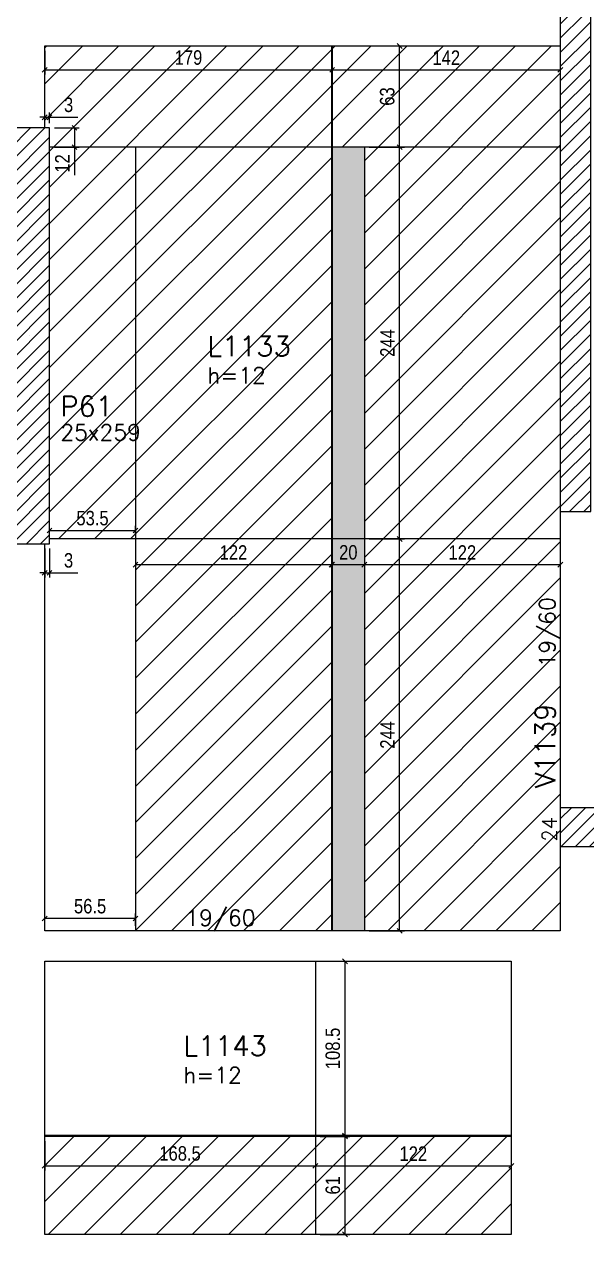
# Model space of a CAD drawing. Extents: x 1860 to 8661, y -614 to 3008.
# Drawn here: x 3394 to 3744, y 370 to 1125 of the extents above; entities that cross this region are included whole.
import ezdxf

# ---------------------------------------------------------------- set-up
doc = ezdxf.new("R2010")
doc.units = 0
for name, color, linetype in [('242', 12, 'Continuous'), ('COTA', 241, 'Continuous'), ('F-LAJES-DIM', 2, 'Continuous'), ('F-LAJES-NOME', 4, 'Continuous'), ('F-PILARES-DIM', 172, 'Continuous'), ('F-PILARES-HACH', 174, 'Continuous'), ('F-PILARES-NOME', 170, 'Continuous'), ('F-PILARES-S', 170, 'Continuous'), ('F-VIGAS', 3, 'Continuous'), ('F-VIGAS-DIM', 2, 'Continuous'), ('F-VIGAS-NOME', 4, 'Continuous'), ('Painéis', 200, 'Continuous')]:
    doc.layers.add(name, color=color, linetype=linetype)
doc.layers.add('Hachura', color=251, linetype='Continuous', lineweight=9)
doc.styles.add('COTA TECNICA-50', font='techl___.ttf', dxfattribs={"height": 9})
doc.styles.add('MCP', font='romans.shx')
doc.dimstyles.new('COTA PAINEL-50', dxfattribs={"dimtxt": 9, "dimasz": 3, "dimexe": 3, "dimexo": 3, "dimgap": 3, "dimtad": 1, "dimdec": 1, "dimzin": 12, "dimdsep": 46, "dimtxsty": 'COTA TECNICA-50', "dimblk1": 'OBLIQUE', "dimblk2": 'OBLIQUE', "dimsah": 1, "dimcen": 0.9, "dimclrd": 4, "dimclre": 4, "dimclrt": 240, "dimadec": 1, "dimazin": 3, "dimtfac": 1, "dimtdec": 1, "dimtmove": 0, "dimatfit": 3, "dimfxl": 1, "dimtolj": 1, "dimtzin": 12, "dimarcsym": 0})
pattern_1 = [(45, (3946.89, 636.7516), (-4.419417, 4.419417), [])]
pattern_2 = [(45, (0, 127.807), (-11.22532, 11.22532), [])]

# ---------------------------------------------------------------- blocks, each defined once
blk = doc.blocks.new('_Oblique')
at = {"color": 0, "linetype": 'ByBlock', "lineweight": -2}
blk.add_line((-0.5, -0.5), (0.5, 0.5), dxfattribs=at)
blk = doc.blocks.new('*D780')
at = {"layer": 'COTA', "color": 4, "lineweight": -2, "transparency": 16777216}
for p, q in [((3409.89, 807.25), (3409.89, 812.48)), ((3409.89, 809.48), (3463.39, 809.48)), ((3463.39, 807.25), (3463.39, 812.48))]:
    blk.add_line(p, q, dxfattribs=at)
at = {"layer": 'Defpoints', "color": 0, "transparency": 16777216}
for p in [(3463.39, 809.48), (3409.89, 804.25), (3463.39, 804.25)]:
    blk.add_point(p, dxfattribs=at)
at = {"layer": 'COTA', "color": 4, "lineweight": -2, "transparency": 16777216, "xscale": 3, "yscale": 3, "zscale": 3, "rotation": 180}
blk.add_blockref('_Oblique', (3409.89, 809.48), dxfattribs=at)
at = {"layer": 'COTA', "color": 4, "lineweight": -2, "transparency": 16777216, "xscale": 3, "yscale": 3, "zscale": 3}
blk.add_blockref('_Oblique', (3463.39, 809.48), dxfattribs=at)
at = {"layer": 'COTA', "color": 240, "transparency": 16777216, "insert": (3436.64, 817.18), "char_height": 9, "attachment_point": 5, "style": 'COTA TECNICA-50'}
blk.add_mtext('\\A1;53.5', dxfattribs=at)
blk = doc.blocks.new('*D781')
at = {"layer": 'COTA', "color": 4, "lineweight": -2, "transparency": 16777216}
for p, q in [((3463.39, 801.25), (3463.39, 785.28)), ((3585.39, 801.25), (3585.39, 785.28)), ((3463.39, 788.28), (3585.39, 788.28))]:
    blk.add_line(p, q, dxfattribs=at)
at = {"layer": 'Defpoints', "color": 0, "transparency": 16777216}
for p in [(3463.39, 804.25), (3585.39, 804.25), (3585.39, 788.28)]:
    blk.add_point(p, dxfattribs=at)
at = {"layer": 'COTA', "color": 4, "lineweight": -2, "transparency": 16777216, "xscale": 3, "yscale": 3, "zscale": 3, "rotation": 180}
blk.add_blockref('_Oblique', (3463.39, 788.28), dxfattribs=at)
at = {"layer": 'COTA', "color": 4, "lineweight": -2, "transparency": 16777216, "xscale": 3, "yscale": 3, "zscale": 3}
blk.add_blockref('_Oblique', (3585.39, 788.28), dxfattribs=at)
at = {"layer": 'COTA', "color": 240, "transparency": 16777216, "insert": (3524.39, 795.83), "char_height": 9, "attachment_point": 5, "style": 'COTA TECNICA-50'}
blk.add_mtext('\\A1;122', dxfattribs=at)
blk = doc.blocks.new('*D782')
at = {"layer": 'COTA', "color": 4, "lineweight": -2, "transparency": 16777216}
for p, q in [((3585.89, 801.25), (3585.89, 785.28)), ((3605.89, 801.25), (3605.89, 785.28)), ((3585.89, 788.28), (3605.89, 788.28))]:
    blk.add_line(p, q, dxfattribs=at)
at = {"layer": 'Defpoints', "color": 0, "transparency": 16777216}
for p in [(3585.89, 804.25), (3605.89, 804.25), (3605.89, 788.28)]:
    blk.add_point(p, dxfattribs=at)
at = {"layer": 'COTA', "color": 4, "lineweight": -2, "transparency": 16777216, "xscale": 3, "yscale": 3, "zscale": 3, "rotation": 180}
blk.add_blockref('_Oblique', (3585.89, 788.28), dxfattribs=at)
at = {"layer": 'COTA', "color": 4, "lineweight": -2, "transparency": 16777216, "xscale": 3, "yscale": 3, "zscale": 3}
blk.add_blockref('_Oblique', (3605.89, 788.28), dxfattribs=at)
at = {"layer": 'COTA', "color": 240, "transparency": 16777216, "insert": (3595.89, 795.87), "char_height": 9, "attachment_point": 5, "style": 'COTA TECNICA-50'}
blk.add_mtext('\\A1;20', dxfattribs=at)
blk = doc.blocks.new('*D783')
at = {"layer": 'COTA', "color": 4, "lineweight": -2, "transparency": 16777216}
for p, q in [((3605.89, 801.25), (3605.89, 785.28)), ((3727.89, 801.25), (3727.89, 785.28)), ((3605.89, 788.28), (3727.89, 788.28))]:
    blk.add_line(p, q, dxfattribs=at)
at = {"layer": 'Defpoints', "color": 0, "transparency": 16777216}
for p in [(3605.89, 804.25), (3727.89, 804.25), (3727.89, 788.28)]:
    blk.add_point(p, dxfattribs=at)
at = {"layer": 'COTA', "color": 4, "lineweight": -2, "transparency": 16777216, "xscale": 3, "yscale": 3, "zscale": 3, "rotation": 180}
blk.add_blockref('_Oblique', (3605.89, 788.28), dxfattribs=at)
at = {"layer": 'COTA', "color": 4, "lineweight": -2, "transparency": 16777216, "xscale": 3, "yscale": 3, "zscale": 3}
blk.add_blockref('_Oblique', (3727.89, 788.28), dxfattribs=at)
at = {"layer": 'COTA', "color": 240, "transparency": 16777216, "insert": (3666.89, 795.83), "char_height": 9, "attachment_point": 5, "style": 'COTA TECNICA-50'}
blk.add_mtext('\\A1;122', dxfattribs=at)
blk = doc.blocks.new('*D784')
at = {"layer": 'COTA', "color": 4, "lineweight": -2, "transparency": 16777216}
for p, q in [((3608.89, 804.25), (3630.84, 804.25)), ((3627.84, 560.25), (3627.84, 804.25)), ((3608.89, 560.25), (3630.84, 560.25))]:
    blk.add_line(p, q, dxfattribs=at)
at = {"layer": 'Defpoints', "color": 0, "transparency": 16777216}
for p in [(3605.89, 804.25), (3627.84, 804.25), (3605.89, 560.25)]:
    blk.add_point(p, dxfattribs=at)
at = {"layer": 'COTA', "color": 4, "lineweight": -2, "transparency": 16777216, "xscale": 3, "yscale": 3, "zscale": 3}
for p, rotation in [((3627.84, 804.25), 90), ((3627.84, 560.25), 270)]:
    blk.add_blockref('_Oblique', p, dxfattribs=dict(at, rotation=rotation))
at = {"layer": 'COTA', "color": 240, "transparency": 16777216, "insert": (3620.27, 682.25), "char_height": 9, "attachment_point": 5, "rotation": 90, "style": 'COTA TECNICA-50'}
blk.add_mtext('\\A1;244', dxfattribs=at)
blk = doc.blocks.new('*D785')
at = {"layer": 'COTA', "color": 4, "lineweight": -2, "transparency": 16777216}
for p, q in [((3608.89, 1048.25), (3630.84, 1048.25)), ((3627.84, 804.25), (3627.84, 1048.25)), ((3608.89, 804.25), (3630.84, 804.25))]:
    blk.add_line(p, q, dxfattribs=at)
at = {"layer": 'Defpoints', "color": 0, "transparency": 16777216}
for p in [(3605.89, 1048.25), (3627.84, 1048.25), (3605.89, 804.25)]:
    blk.add_point(p, dxfattribs=at)
at = {"layer": 'COTA', "color": 4, "lineweight": -2, "transparency": 16777216, "xscale": 3, "yscale": 3, "zscale": 3}
for p, rotation in [((3627.84, 1048.25), 90), ((3627.84, 804.25), 270)]:
    blk.add_blockref('_Oblique', p, dxfattribs=dict(at, rotation=rotation))
at = {"layer": 'COTA', "color": 240, "transparency": 16777216, "insert": (3620.27, 926.25), "char_height": 9, "attachment_point": 5, "rotation": 90, "style": 'COTA TECNICA-50'}
blk.add_mtext('\\A1;244', dxfattribs=at)
blk = doc.blocks.new('*D786')
at = {"layer": 'COTA', "color": 4, "lineweight": -2, "transparency": 16777216}
for p, q in [((3627.84, 1048.25), (3627.84, 1111.25)), ((3608.89, 1048.25), (3630.84, 1048.25))]:
    blk.add_line(p, q, dxfattribs=at)
at = {"layer": 'Defpoints', "color": 0, "transparency": 16777216}
for p in [(3627.84, 1111.25), (3627.84, 1111.25), (3605.89, 1048.25)]:
    blk.add_point(p, dxfattribs=at)
at = {"layer": 'COTA', "color": 4, "lineweight": -2, "transparency": 16777216, "xscale": 3, "yscale": 3, "zscale": 3}
for p, rotation in [((3627.84, 1111.25), 90), ((3627.84, 1048.25), 270)]:
    blk.add_blockref('_Oblique', p, dxfattribs=dict(at, rotation=rotation))
at = {"layer": 'COTA', "color": 240, "transparency": 16777216, "insert": (3620.14, 1079.75), "char_height": 9, "attachment_point": 5, "rotation": 90, "style": 'COTA TECNICA-50'}
blk.add_mtext('\\A1;63', dxfattribs=at)
blk = doc.blocks.new('*D787')
at = {"layer": 'COTA', "color": 4, "lineweight": -2, "transparency": 16777216}
for p, q in [((3406.89, 1108.25), (3406.89, 1093.38)), ((3585.89, 1108.25), (3585.89, 1093.38)), ((3406.89, 1096.38), (3585.89, 1096.38))]:
    blk.add_line(p, q, dxfattribs=at)
at = {"layer": 'Defpoints', "color": 0, "transparency": 16777216}
for p in [(3406.89, 1111.25), (3585.89, 1111.25), (3585.89, 1096.38)]:
    blk.add_point(p, dxfattribs=at)
at = {"layer": 'COTA', "color": 4, "lineweight": -2, "transparency": 16777216, "xscale": 3, "yscale": 3, "zscale": 3, "rotation": 180}
blk.add_blockref('_Oblique', (3406.89, 1096.38), dxfattribs=at)
at = {"layer": 'COTA', "color": 4, "lineweight": -2, "transparency": 16777216, "xscale": 3, "yscale": 3, "zscale": 3}
blk.add_blockref('_Oblique', (3585.89, 1096.38), dxfattribs=at)
at = {"layer": 'COTA', "color": 240, "transparency": 16777216, "insert": (3496.39, 1103.97), "char_height": 9, "attachment_point": 5, "style": 'COTA TECNICA-50'}
blk.add_mtext('\\A1;179', dxfattribs=at)
blk = doc.blocks.new('*D788')
at = {"layer": 'COTA', "color": 4, "lineweight": -2, "transparency": 16777216}
for p, q in [((3585.89, 1108.25), (3585.89, 1093.38)), ((3727.89, 1108.25), (3727.89, 1093.38)), ((3585.89, 1096.38), (3727.89, 1096.38))]:
    blk.add_line(p, q, dxfattribs=at)
at = {"layer": 'Defpoints', "color": 0, "transparency": 16777216}
for p in [(3585.89, 1111.25), (3727.89, 1111.25), (3727.89, 1096.38)]:
    blk.add_point(p, dxfattribs=at)
at = {"layer": 'COTA', "color": 4, "lineweight": -2, "transparency": 16777216, "xscale": 3, "yscale": 3, "zscale": 3, "rotation": 180}
blk.add_blockref('_Oblique', (3585.89, 1096.38), dxfattribs=at)
at = {"layer": 'COTA', "color": 4, "lineweight": -2, "transparency": 16777216, "xscale": 3, "yscale": 3, "zscale": 3}
blk.add_blockref('_Oblique', (3727.89, 1096.38), dxfattribs=at)
at = {"layer": 'COTA', "color": 240, "transparency": 16777216, "insert": (3656.89, 1103.95), "char_height": 9, "attachment_point": 5, "style": 'COTA TECNICA-50'}
blk.add_mtext('\\A1;142', dxfattribs=at)
blk = doc.blocks.new('*D789')
at = {"layer": 'COTA', "color": 4, "lineweight": -2, "transparency": 16777216}
for p, q in [((3406.89, 1066.83), (3403.89, 1066.83)), ((3406.89, 1063.25), (3406.89, 1069.83)), ((3406.89, 1066.83), (3409.89, 1066.83)), ((3409.89, 1063.25), (3409.89, 1069.83)), ((3409.89, 1066.83), (3427.59, 1066.83))]:
    blk.add_line(p, q, dxfattribs=at)
at = {"layer": 'Defpoints', "color": 0, "transparency": 16777216}
for p in [(3409.89, 1066.83), (3406.89, 1060.25), (3409.89, 1060.25)]:
    blk.add_point(p, dxfattribs=at)
at = {"layer": 'COTA', "color": 4, "lineweight": -2, "transparency": 16777216, "xscale": 3, "yscale": 3, "zscale": 3}
blk.add_blockref('_Oblique', (3406.89, 1066.83), dxfattribs=at)
at = {"layer": 'COTA', "color": 4, "lineweight": -2, "transparency": 16777216, "xscale": 3, "yscale": 3, "zscale": 3, "rotation": 180}
blk.add_blockref('_Oblique', (3409.89, 1066.83), dxfattribs=at)
at = {"layer": 'COTA', "color": 240, "transparency": 16777216, "insert": (3421.74, 1074.53), "char_height": 9, "attachment_point": 5, "style": 'COTA TECNICA-50'}
blk.add_mtext('\\A1;3', dxfattribs=at)
blk = doc.blocks.new('*D790')
at = {"layer": 'COTA', "color": 4, "lineweight": -2, "transparency": 16777216}
for p, q in [((3412.89, 1060.25), (3428.41, 1060.25)), ((3425.41, 1060.25), (3425.41, 1048.25)), ((3412.89, 1048.25), (3428.41, 1048.25)), ((3425.41, 1048.25), (3425.41, 1030.87))]:
    blk.add_line(p, q, dxfattribs=at)
at = {"layer": 'Defpoints', "color": 0, "transparency": 16777216}
for p in [(3409.89, 1060.25), (3409.89, 1048.25), (3425.41, 1048.25)]:
    blk.add_point(p, dxfattribs=at)
at = {"layer": 'COTA', "color": 4, "lineweight": -2, "transparency": 16777216, "xscale": 3, "yscale": 3, "zscale": 3}
for p, rotation in [((3425.41, 1060.25), 90), ((3425.41, 1048.25), 270)]:
    blk.add_blockref('_Oblique', p, dxfattribs=dict(at, rotation=rotation))
at = {"layer": 'COTA', "color": 240, "transparency": 16777216, "insert": (3417.86, 1038.06), "char_height": 9, "attachment_point": 5, "rotation": 90, "style": 'COTA TECNICA-50'}
blk.add_mtext('\\A1;12', dxfattribs=at)
blk = doc.blocks.new('*D791')
at = {"layer": 'COTA', "color": 4, "lineweight": -2, "transparency": 16777216}
for p, q in [((3406.89, 798.25), (3406.89, 780.18)), ((3409.89, 798.25), (3409.89, 780.18)), ((3406.89, 783.18), (3403.89, 783.18)), ((3406.89, 783.18), (3409.89, 783.18)), ((3409.89, 783.18), (3427.59, 783.18))]:
    blk.add_line(p, q, dxfattribs=at)
at = {"layer": 'Defpoints', "color": 0, "transparency": 16777216}
for p in [(3406.89, 801.25), (3409.89, 801.25), (3409.89, 783.18)]:
    blk.add_point(p, dxfattribs=at)
at = {"layer": 'COTA', "color": 4, "lineweight": -2, "transparency": 16777216, "xscale": 3, "yscale": 3, "zscale": 3}
blk.add_blockref('_Oblique', (3406.89, 783.18), dxfattribs=at)
at = {"layer": 'COTA', "color": 4, "lineweight": -2, "transparency": 16777216, "xscale": 3, "yscale": 3, "zscale": 3, "rotation": 180}
blk.add_blockref('_Oblique', (3409.89, 783.18), dxfattribs=at)
at = {"layer": 'COTA', "color": 240, "transparency": 16777216, "insert": (3421.74, 790.88), "char_height": 9, "attachment_point": 5, "style": 'COTA TECNICA-50'}
blk.add_mtext('\\A1;3', dxfattribs=at)
blk = doc.blocks.new('*D792')
at = {"layer": 'COTA', "color": 4, "lineweight": -2, "transparency": 16777216}
for p, q in [((3406.89, 563.25), (3406.89, 570.94)), ((3463.39, 567.94), (3406.89, 567.94)), ((3463.39, 563.25), (3463.39, 570.94))]:
    blk.add_line(p, q, dxfattribs=at)
at = {"layer": 'Defpoints', "color": 0, "transparency": 16777216}
for p in [(3406.89, 567.94), (3406.89, 560.25), (3463.39, 560.25)]:
    blk.add_point(p, dxfattribs=at)
at = {"layer": 'COTA', "color": 4, "lineweight": -2, "transparency": 16777216, "xscale": 3, "yscale": 3, "zscale": 3, "rotation": 180}
blk.add_blockref('_Oblique', (3406.89, 567.94), dxfattribs=at)
at = {"layer": 'COTA', "color": 4, "lineweight": -2, "transparency": 16777216, "xscale": 3, "yscale": 3, "zscale": 3}
blk.add_blockref('_Oblique', (3463.39, 567.94), dxfattribs=at)
at = {"layer": 'COTA', "color": 240, "transparency": 16777216, "insert": (3435.14, 575.54), "char_height": 9, "attachment_point": 5, "style": 'COTA TECNICA-50'}
blk.add_mtext('\\A1;56.5', dxfattribs=at)
blk = doc.blocks.new('*D793')
at = {"layer": 'COTA', "color": 4, "lineweight": -2, "transparency": 16777216}
for p, q in [((3406.89, 429.25), (3406.89, 410.95)), ((3575.39, 429.25), (3575.39, 410.95)), ((3406.89, 413.95), (3575.39, 413.95))]:
    blk.add_line(p, q, dxfattribs=at)
at = {"layer": 'Defpoints', "color": 0, "transparency": 16777216}
for p in [(3406.89, 432.25), (3575.39, 432.25), (3575.39, 413.95)]:
    blk.add_point(p, dxfattribs=at)
at = {"layer": 'COTA', "color": 4, "lineweight": -2, "transparency": 16777216, "xscale": 3, "yscale": 3, "zscale": 3, "rotation": 180}
blk.add_blockref('_Oblique', (3406.89, 413.95), dxfattribs=at)
at = {"layer": 'COTA', "color": 4, "lineweight": -2, "transparency": 16777216, "xscale": 3, "yscale": 3, "zscale": 3}
blk.add_blockref('_Oblique', (3575.39, 413.95), dxfattribs=at)
at = {"layer": 'COTA', "color": 240, "transparency": 16777216, "insert": (3491.14, 421.57), "char_height": 9, "attachment_point": 5, "style": 'COTA TECNICA-50'}
blk.add_mtext('\\A1;168.5', dxfattribs=at)
blk = doc.blocks.new('*D794')
at = {"layer": 'COTA', "color": 4, "lineweight": -2, "transparency": 16777216}
for p, q in [((3575.39, 429.25), (3575.39, 410.95)), ((3697.39, 429.25), (3697.39, 410.95)), ((3575.39, 413.95), (3697.39, 413.95))]:
    blk.add_line(p, q, dxfattribs=at)
at = {"layer": 'Defpoints', "color": 0, "transparency": 16777216}
for p in [(3575.39, 432.25), (3697.39, 432.25), (3697.39, 413.95)]:
    blk.add_point(p, dxfattribs=at)
at = {"layer": 'COTA', "color": 4, "lineweight": -2, "transparency": 16777216, "xscale": 3, "yscale": 3, "zscale": 3, "rotation": 180}
blk.add_blockref('_Oblique', (3575.39, 413.95), dxfattribs=at)
at = {"layer": 'COTA', "color": 4, "lineweight": -2, "transparency": 16777216, "xscale": 3, "yscale": 3, "zscale": 3}
blk.add_blockref('_Oblique', (3697.39, 413.95), dxfattribs=at)
at = {"layer": 'COTA', "color": 240, "transparency": 16777216, "insert": (3636.39, 421.51), "char_height": 9, "attachment_point": 5, "style": 'COTA TECNICA-50'}
blk.add_mtext('\\A1;122', dxfattribs=at)
blk = doc.blocks.new('*D795')
at = {"layer": 'COTA', "color": 4, "lineweight": -2, "transparency": 16777216}
for p, q in [((3578.39, 432.25), (3596.88, 432.25)), ((3593.88, 371.25), (3593.88, 432.25)), ((3578.39, 371.25), (3596.88, 371.25))]:
    blk.add_line(p, q, dxfattribs=at)
at = {"layer": 'Defpoints', "color": 0, "transparency": 16777216}
for p in [(3575.39, 432.25), (3593.88, 432.25), (3575.39, 371.25)]:
    blk.add_point(p, dxfattribs=at)
at = {"layer": 'COTA', "color": 4, "lineweight": -2, "transparency": 16777216, "xscale": 3, "yscale": 3, "zscale": 3}
for p, rotation in [((3593.88, 432.25), 90), ((3593.88, 371.25), 270)]:
    blk.add_blockref('_Oblique', p, dxfattribs=dict(at, rotation=rotation))
at = {"layer": 'COTA', "color": 240, "transparency": 16777216, "insert": (3586.28, 401.75), "char_height": 9, "attachment_point": 5, "rotation": 90, "style": 'COTA TECNICA-50'}
blk.add_mtext('\\A1;61', dxfattribs=at)
blk = doc.blocks.new('*D796')
at = {"layer": 'COTA', "color": 4, "lineweight": -2, "transparency": 16777216}
for p, q in [((3578.39, 541.25), (3596.88, 541.25)), ((3593.88, 432.75), (3593.88, 541.25)), ((3578.39, 432.75), (3596.88, 432.75))]:
    blk.add_line(p, q, dxfattribs=at)
at = {"layer": 'Defpoints', "color": 0, "transparency": 16777216}
for p in [(3575.39, 541.25), (3593.88, 541.25), (3575.39, 432.75)]:
    blk.add_point(p, dxfattribs=at)
at = {"layer": 'COTA', "color": 4, "lineweight": -2, "transparency": 16777216, "xscale": 3, "yscale": 3, "zscale": 3}
for p, rotation in [((3593.88, 541.25), 90), ((3593.88, 432.75), 270)]:
    blk.add_blockref('_Oblique', p, dxfattribs=dict(at, rotation=rotation))
at = {"layer": 'COTA', "color": 240, "transparency": 16777216, "insert": (3586.26, 487), "char_height": 9, "attachment_point": 5, "rotation": 90, "style": 'COTA TECNICA-50'}
blk.add_mtext('\\A1;108.5', dxfattribs=at)

msp = doc.modelspace()

# ---------------------------------------------------------------- hatches: boundary and pattern name
at = {"layer": 'F-PILARES-HACH', "linetype": 'Continuous'}
h = msp.add_hatch(dxfattribs=at)
h.set_pattern_fill('ANSI31', color=256, scale=50, style=0)
h.set_pattern_definition(pattern_1)
h.paths.add_polyline_path([(3965.89, 612.75), (3965.89, 1130.25), (3946.89, 1130.25), (3946.89, 636.75), (3727.89, 636.75), (3727.89, 612.75)], flags=16)
h = msp.add_hatch(dxfattribs=at)
h.set_pattern_fill('ANSI31', color=256, scale=50, style=0)
h.set_pattern_definition(pattern_1)
h.paths.add_polyline_path([(3727.89, 821.25), (3746.89, 821.25), (3746.89, 1130.25), (3727.89, 1130.25)], flags=16)
h = msp.add_hatch(dxfattribs=at)
h.set_pattern_fill('ANSI31', color=256, scale=50, style=0)
h.set_pattern_definition(pattern_1)
h.paths.add_polyline_path([(3384.89, 801.25), (3409.89, 801.25), (3409.89, 1060.25), (3384.89, 1060.25)], flags=16)
at = {"layer": 'Hachura', "linetype": 'ByBlock'}
h = msp.add_hatch(dxfattribs=at)
h.set_pattern_fill('ANSI31', color=256, scale=5)
h.set_pattern_definition(pattern_2)
h.paths.add_polyline_path([(3585.39, 1048.25), (3585.39, 1111.25), (3406.89, 1111.25), (3406.89, 1060.25), (3409.89, 1060.25), (3409.89, 1048.25)])
h.paths.add_polyline_path([(3463.39, 1048.25), (3463.39, 804.25), (3585.39, 804.25), (3585.39, 1048.25)])
h.paths.add_polyline_path([(3585.89, 1111.25), (3585.89, 1048.25), (3727.89, 1048.25), (3727.89, 1111.25)])
h.paths.add_polyline_path([(3727.89, 1048.25), (3605.89, 1048.25), (3605.89, 804.25), (3727.89, 804.25), (3727.89, 821.25)])
h.paths.add_polyline_path([(3409.89, 804.25), (3463.39, 804.25), (3463.39, 1048.25), (3409.89, 1048.25)])
h.paths.add_polyline_path([(3463.39, 560.25), (3585.39, 560.25), (3585.39, 804.25), (3463.39, 804.25)])
h.paths.add_polyline_path([(3605.89, 560.25), (3727.89, 560.25), (3727.89, 612.75), (3727.89, 636.75), (3727.89, 804.25), (3605.89, 804.25)])
h = msp.add_hatch(color=256, dxfattribs=at)
h.dxf.hatch_style = 1
h.paths.add_polyline_path([(3605.89, 1048.25), (3585.89, 1048.25), (3585.89, 804.25), (3605.89, 804.25)])
h.paths.add_polyline_path([(3605.89, 804.25), (3585.89, 804.25), (3585.89, 560.25), (3605.89, 560.25)])
h = msp.add_hatch(dxfattribs=at)
h.set_pattern_fill('ANSI31', color=256, scale=5)
h.set_pattern_definition(pattern_2)
h.paths.add_polyline_path([(3575.39, 371.25), (3575.39, 432.25), (3406.89, 432.25), (3406.89, 371.25)])
h.paths.add_polyline_path([(3697.39, 371.25), (3697.39, 432.25), (3575.39, 432.25), (3575.39, 371.25)])

# ---------------------------------------------------------------- linework, layer by layer
at = {"layer": '242', "linetype": 'Continuous'}
for p, q in [((3737.39, 975.75), (3737.39, 975.75)), ((3397.39, 930.75), (3397.39, 930.75))]:
    msp.add_line(p, q, dxfattribs=at)
at = {"layer": 'F-PILARES-S', "linetype": 'Continuous'}
for points in [[(3727.89, 821.25), (3746.89, 821.25), (3746.89, 1130.25), (3727.89, 1130.25), (3727.89, 821.25)], [(3965.89, 612.75), (3965.89, 1130.25), (3946.89, 1130.25), (3946.89, 636.75), (3727.89, 636.75), (3727.89, 612.75), (3965.89, 612.75)], [(3384.89, 801.25), (3409.89, 801.25), (3409.89, 1060.25), (3384.89, 1060.25), (3384.89, 801.25)]]:
    msp.add_lwpolyline(points, dxfattribs=at)
at = {"layer": 'F-VIGAS'}
for points in [[(3406.89, 1060.25), (3406.89, 1111.25)], [(3406.89, 1111.25), (3727.89, 1111.25)], [(3727.89, 821.25), (3727.89, 636.75)], [(3406.89, 560.25), (3406.89, 801.25)], [(3727.89, 612.75), (3727.89, 560.25)], [(3727.89, 560.25), (3406.89, 560.25)], [(3406.89, 371.25), (3406.89, 541.25)], [(3406.89, 541.25), (3697.39, 541.25)], [(3697.39, 541.25), (3697.39, 371.25)], [(3697.39, 371.25), (3406.89, 371.25)]]:
    msp.add_lwpolyline(points, dxfattribs=at)
at = {"layer": 'Painéis'}
for points in [[(3585.39, 1111.25), (3585.39, 560.25)], [(3585.89, 1111.25), (3585.89, 560.25)], [(3727.89, 1048.25), (3409.89, 1048.25)], [(3463.39, 1048.25), (3463.39, 560.25)], [(3605.89, 1048.25), (3605.89, 560.25)], [(3727.89, 804.25), (3409.89, 804.25)], [(3575.39, 541.25), (3575.39, 371.25)], [(3697.39, 432.75), (3406.89, 432.75)], [(3697.39, 432.25), (3406.89, 432.25)]]:
    msp.add_lwpolyline(points, dxfattribs=at)

# ---------------------------------------------------------------- texts
at = {"layer": 'F-LAJES-DIM', "linetype": 'Continuous', "style": 'MCP'}
for p in [(3508.12, 901.05), (3493.13, 465.36)]:
    msp.add_text('h=12', height=10, dxfattribs=at).set_placement(p)
at = {"layer": 'F-LAJES-NOME', "linetype": 'Continuous', "style": 'MCP'}
for s, p in [('L1133', (3508.12, 918.05)), ('L1143', (3493.13, 482.36))]:
    msp.add_text(s, height=12.5, dxfattribs=at).set_placement(p)
at = {"layer": 'F-PILARES-DIM', "linetype": 'Continuous', "style": 'MCP'}
msp.add_text('25x259', height=10, dxfattribs=at).set_placement((3416.6, 865.61))
msp.add_text('24', height=9, rotation=90, dxfattribs=at).set_placement((3725.64, 615.75))
at = {"layer": 'F-PILARES-NOME', "linetype": 'Continuous', "style": 'MCP'}
msp.add_text('P61', height=12.5, dxfattribs=at).set_placement((3416.6, 880.61))
at = {"layer": 'F-VIGAS-DIM', "linetype": 'Continuous', "style": 'MCP'}
msp.add_text('19/60', height=10, rotation=90, dxfattribs=at).set_placement((3724.77, 724.25))
msp.add_text('19/60', height=10, dxfattribs=at).set_placement((3494.39, 563.38))
at = {"layer": 'F-VIGAS-NOME', "linetype": 'Continuous', "style": 'MCP'}
msp.add_text('V1139', height=12.5, rotation=90, dxfattribs=at).set_placement((3724.77, 649.25))

# ---------------------------------------------------------------- dimensions: what is measured, and where the dimension line sits
at = {"layer": 'COTA'}
for base, p1, p2, picture, middle in [((3585.89, 1096.38), (3406.89, 1111.25), (3585.89, 1111.25), '*D787', (3496.39, 1103.97)), ((3409.89, 1066.83), (3406.89, 1060.25), (3409.89, 1060.25), '*D789', (3421.74, 1074.53)), ((3463.39, 809.48), (3409.89, 804.25), (3463.39, 804.25), '*D780', (3436.64, 817.18)), ((3409.89, 783.18), (3406.89, 801.25), (3409.89, 801.25), '*D791', (3421.74, 790.88)), ((3605.89, 788.28), (3585.89, 804.25), (3605.89, 804.25), '*D782', (3595.89, 795.87)), ((3406.89, 567.94), (3463.39, 560.25), (3406.89, 560.25), '*D792', (3435.14, 575.54)), ((3575.39, 413.95), (3406.89, 432.25), (3575.39, 432.25), '*D793', (3491.14, 421.57))]:
    dim = msp.add_linear_dim(base=base, p1=p1, p2=p2, dimstyle='COTA PAINEL-50', dxfattribs=at)
    dim.commit()
    dim.dimension.update_dxf_attribs({"geometry": picture, "text_midpoint": middle})
for base, p1, p2, picture, middle in [((3727.89, 1096.38), (3585.89, 1111.25), (3727.89, 1111.25), '*D788', (3656.89, 1103.95)), ((3585.39, 788.28), (3463.39, 804.25), (3585.39, 804.25), '*D781', (3524.39, 795.83)), ((3727.89, 788.28), (3605.89, 804.25), (3727.89, 804.25), '*D783', (3666.89, 795.83)), ((3697.39, 413.95), (3575.39, 432.25), (3697.39, 432.25), '*D794', (3636.39, 421.51))]:
    dim = msp.add_linear_dim(base=base, p1=p1, p2=p2, dimstyle='COTA PAINEL-50', override={"dimtmove": 1}, dxfattribs=at)
    dim.commit()
    dim.dimension.update_dxf_attribs({"geometry": picture, "text_midpoint": middle})
for base, p1, p2, picture, middle in [((3627.84, 1111.25), (3605.89, 1048.25), (3627.84, 1111.25), '*D786', (3620.14, 1079.75)), ((3627.84, 1048.25), (3605.89, 804.25), (3605.89, 1048.25), '*D785', (3620.27, 926.25))]:
    dim = msp.add_linear_dim(base=base, p1=p1, p2=p2, angle=90, dimstyle='COTA PAINEL-50', override={"dimtmove": 1}, dxfattribs=at)
    dim.commit()
    dim.dimension.update_dxf_attribs({"geometry": picture, "text_midpoint": middle})
for base, p1, p2, picture, middle in [((3425.41, 1048.25), (3409.89, 1060.25), (3409.89, 1048.25), '*D790', (3417.86, 1038.06)), ((3627.84, 804.25), (3605.89, 560.25), (3605.89, 804.25), '*D784', (3620.27, 682.25)), ((3593.88, 541.25), (3575.39, 432.75), (3575.39, 541.25), '*D796', (3586.26, 487)), ((3593.88, 432.25), (3575.39, 371.25), (3575.39, 432.25), '*D795', (3586.28, 401.75))]:
    dim = msp.add_linear_dim(base=base, p1=p1, p2=p2, angle=90, dimstyle='COTA PAINEL-50', dxfattribs=at)
    dim.commit()
    dim.dimension.update_dxf_attribs({"geometry": picture, "text_midpoint": middle})

doc.saveas('drawing.dxf')
